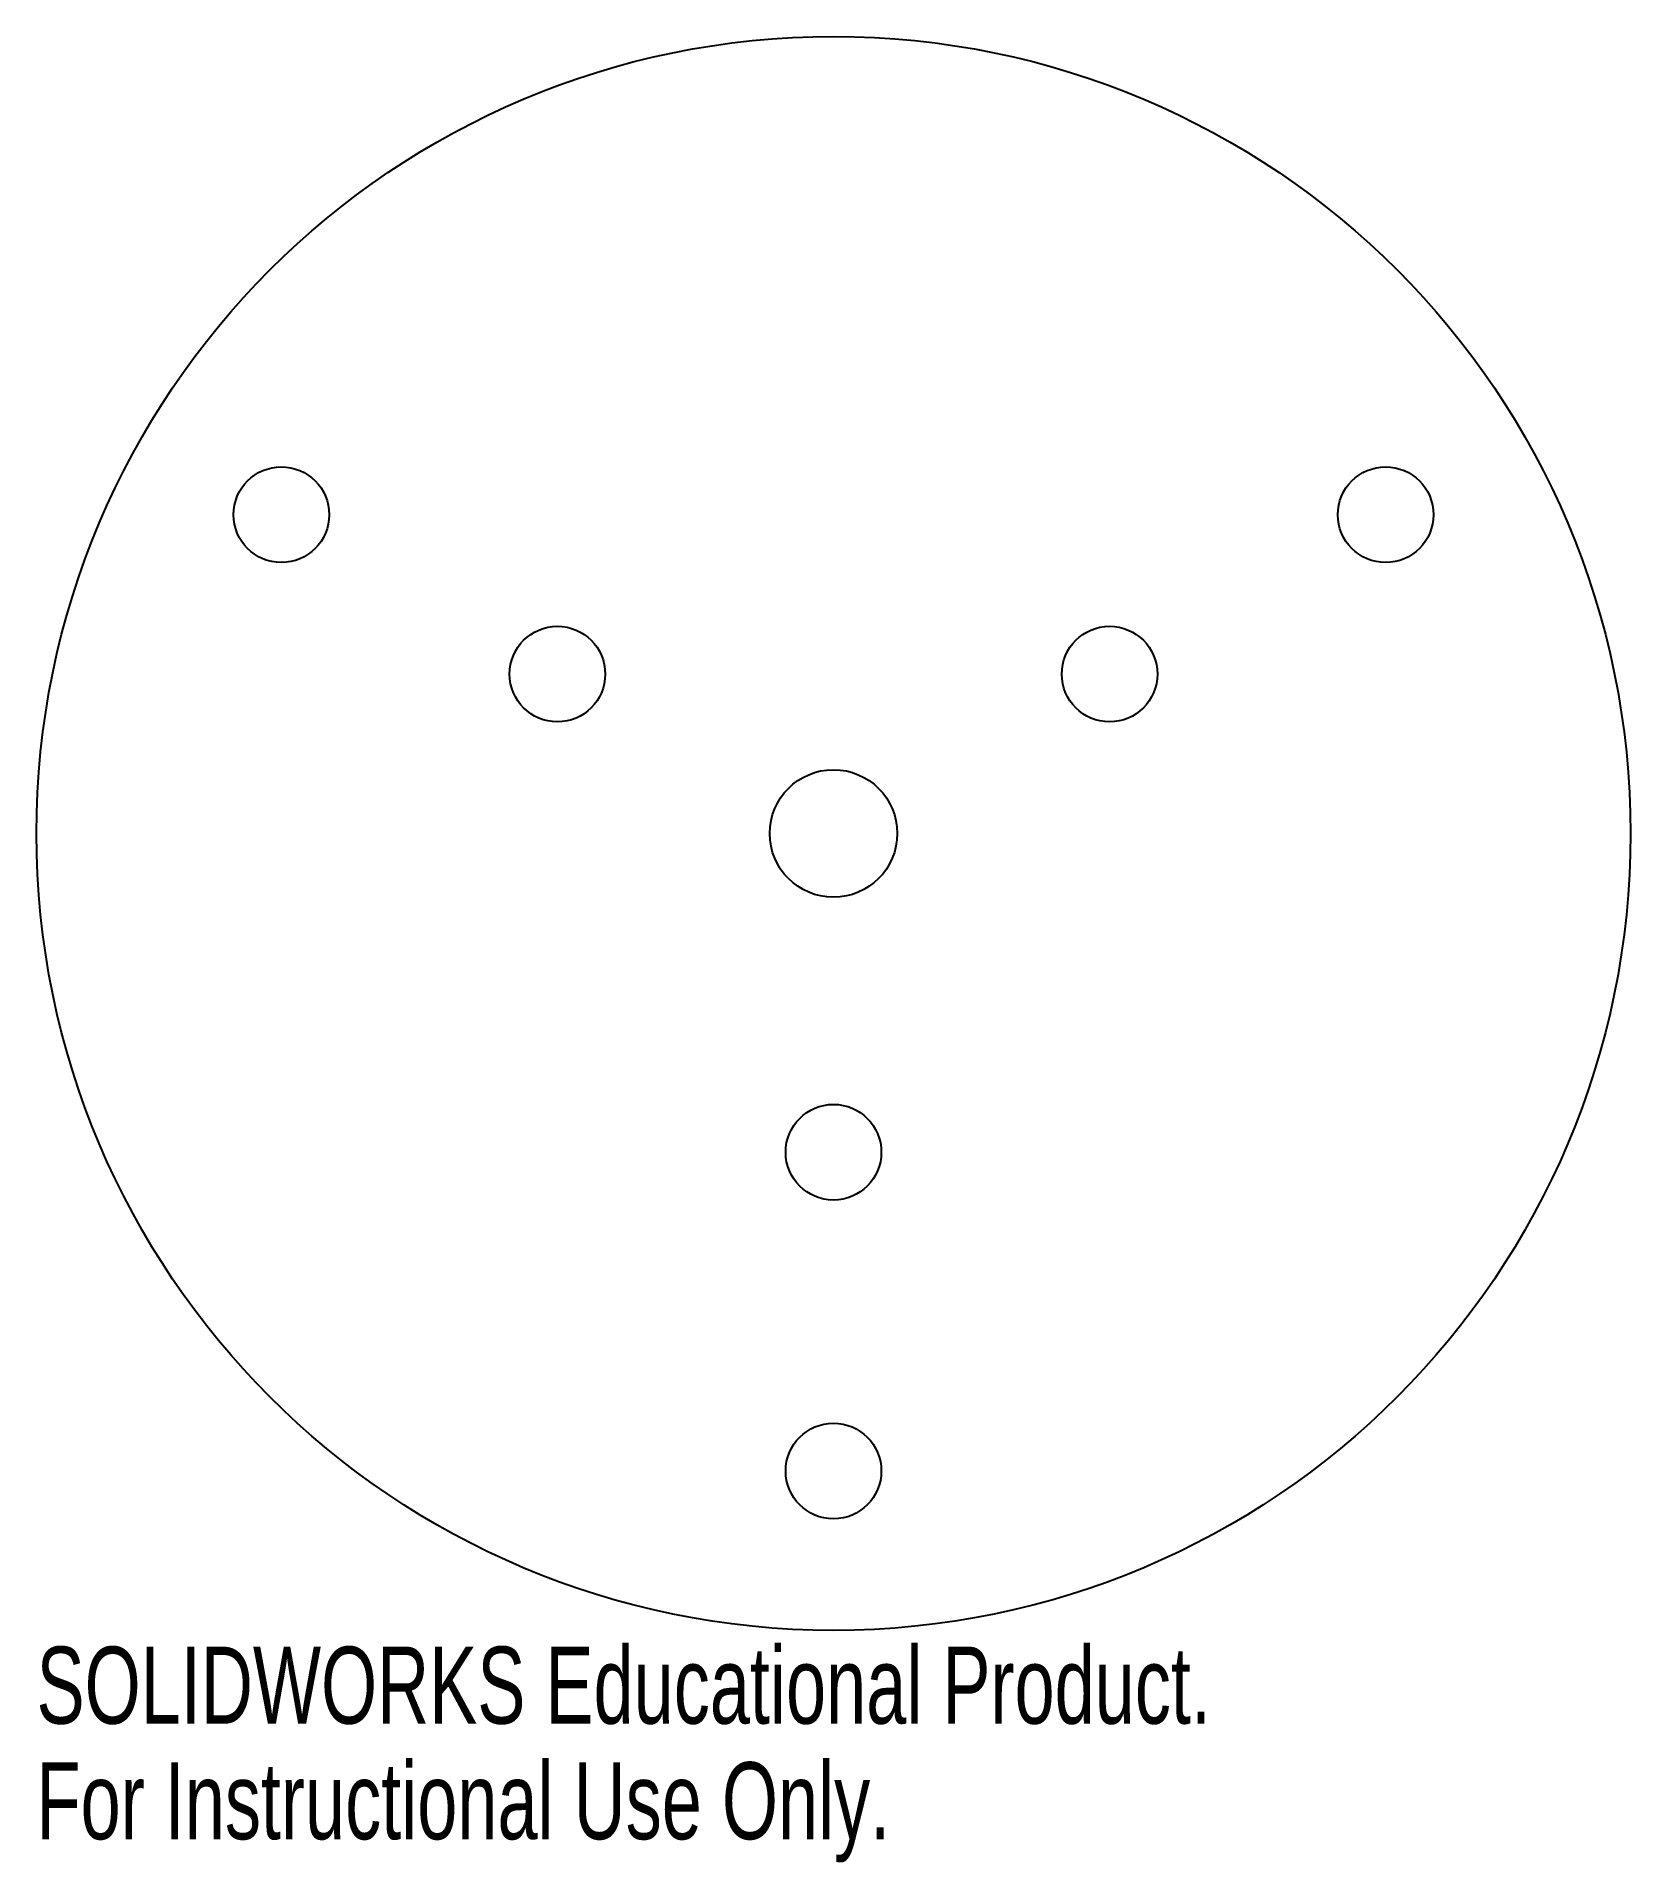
# Paper-space layout '_Bottom' of a CAD drawing. Header units: millimetres. Extents: x -50 to 50, y -65 to 50.
import ezdxf

# ---------------------------------------------------------------- set-up
doc = ezdxf.new("R2010")
doc.units = ezdxf.units.MM
doc.styles.add('SLDTEXTSTYLE0', font='TXT', dxfattribs={"width": 0.7})

psp = doc.layouts.new('_Bottom')

# ---------------------------------------------------------------- linework, layer by layer
at = {"color": 7, "linetype": 'Continuous', "lineweight": 25}
for centre, radius in [((0, 0), 50), ((-34.64, 20), 3), ((34.64, 20), 3), ((-17.32, 10), 3), ((17.32, 10), 3), ((0, 0), 4), ((0, -20), 3), ((0, -40), 3)]:
    psp.add_circle(centre, radius, dxfattribs=at)

# ---------------------------------------------------------------- texts
at = {"color": 7, "linetype": 'Continuous', "char_height": 4.8336, "attachment_point": 1, "style": 'SLDTEXTSTYLE0'}
for s, insert in [('SOLIDWORKS Educational Product.', (-50, -51.02)), ('For Instructional Use Only.', (-50, -58.27))]:
    psp.add_mtext(s, dxfattribs=dict(at, insert=insert))

doc.saveas('drawing.dxf')
